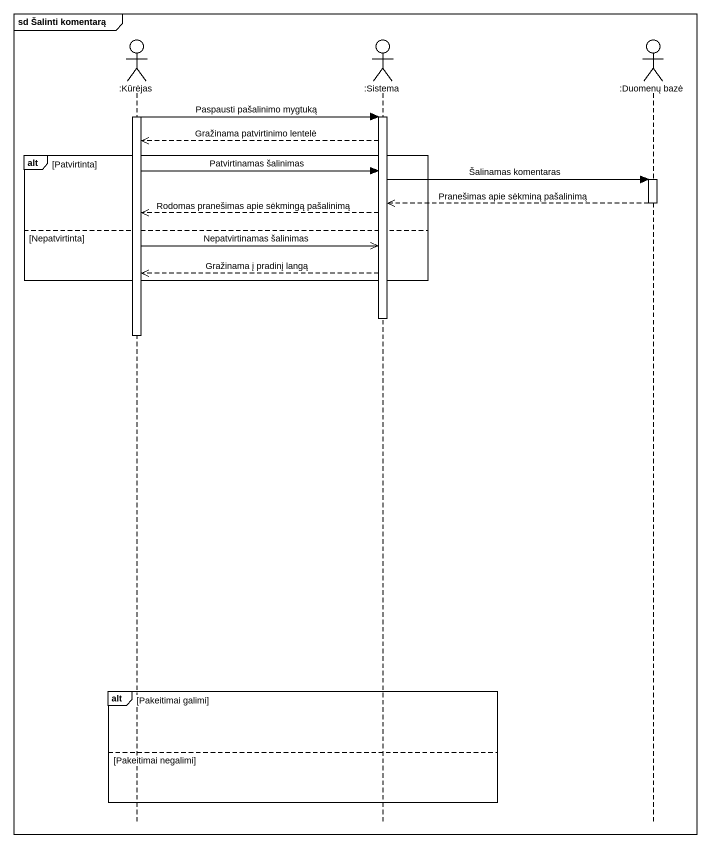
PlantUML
@startuml
mainframe sd Šalinti komentarą
hide footbox
actor ":Kūrėjas" as Kūrėjas
actor ":Sistema" as Sistema
actor ":Duomenų bazė" as Duomenų_bazė

activate Kūrėjas
Kūrėjas -> Sistema : Paspausti pašalinimo mygtuką
activate Sistema
Sistema -->> Kūrėjas : Gražinama patvirtinimo lentelė
alt Patvirtinta
  Kūrėjas -> Sistema : Patvirtinamas šalinimas
  Sistema -> Duomenų_bazė : Šalinamas komentaras
  activate Duomenų_bazė
  Duomenų_bazė -->> Sistema : Pranešimas apie sėkminą pašalinimą
  deactivate Duomenų_bazė
  Sistema -->> Kūrėjas : Rodomas pranešimas apie sėkmingą pašalinimą
else Nepatvirtinta
  Kūrėjas ->> Sistema : Nepatvirtinamas šalinimas
  Sistema -->> Kūrėjas : Gražinama į pradinį langą
end
deactivate Sistema
deactivate Kūrėjas
alt Pakeitimai galimi
else Pakeitimai negalimi
end
@enduml
